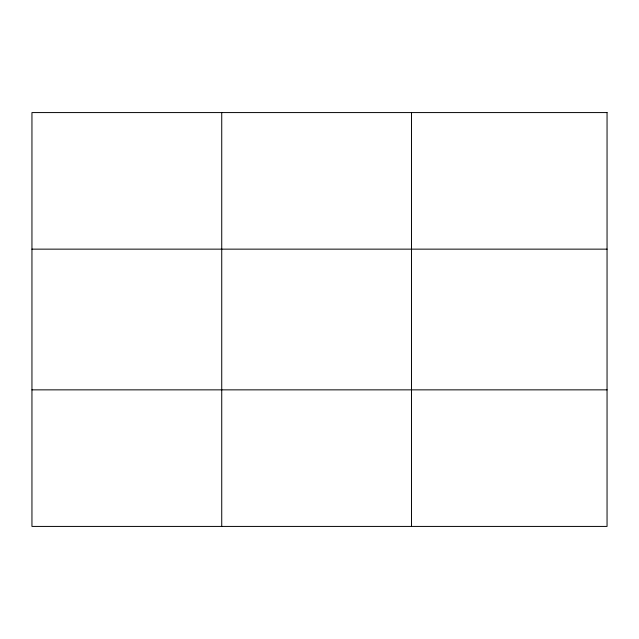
<?xml version="1.0" encoding="UTF-8"?>
<svg xmlns="http://www.w3.org/2000/svg" width="639" height="639" viewBox="0 0 639 639"><rect width="100%" height="100%" fill="white"/><g stroke="black" fill="none" stroke-linecap="round" stroke-linejoin="round"><path stroke-width="0.96" d="M221.733 526.424L221.733 112.576M411.516 526.424L411.516 112.576M31.95 249.146L607.05 249.146M31.95 389.854L607.05 389.854M607.05 112.576L607.05 526.424L31.95 526.424L31.95 112.576L607.05 112.576"/></g></svg>
